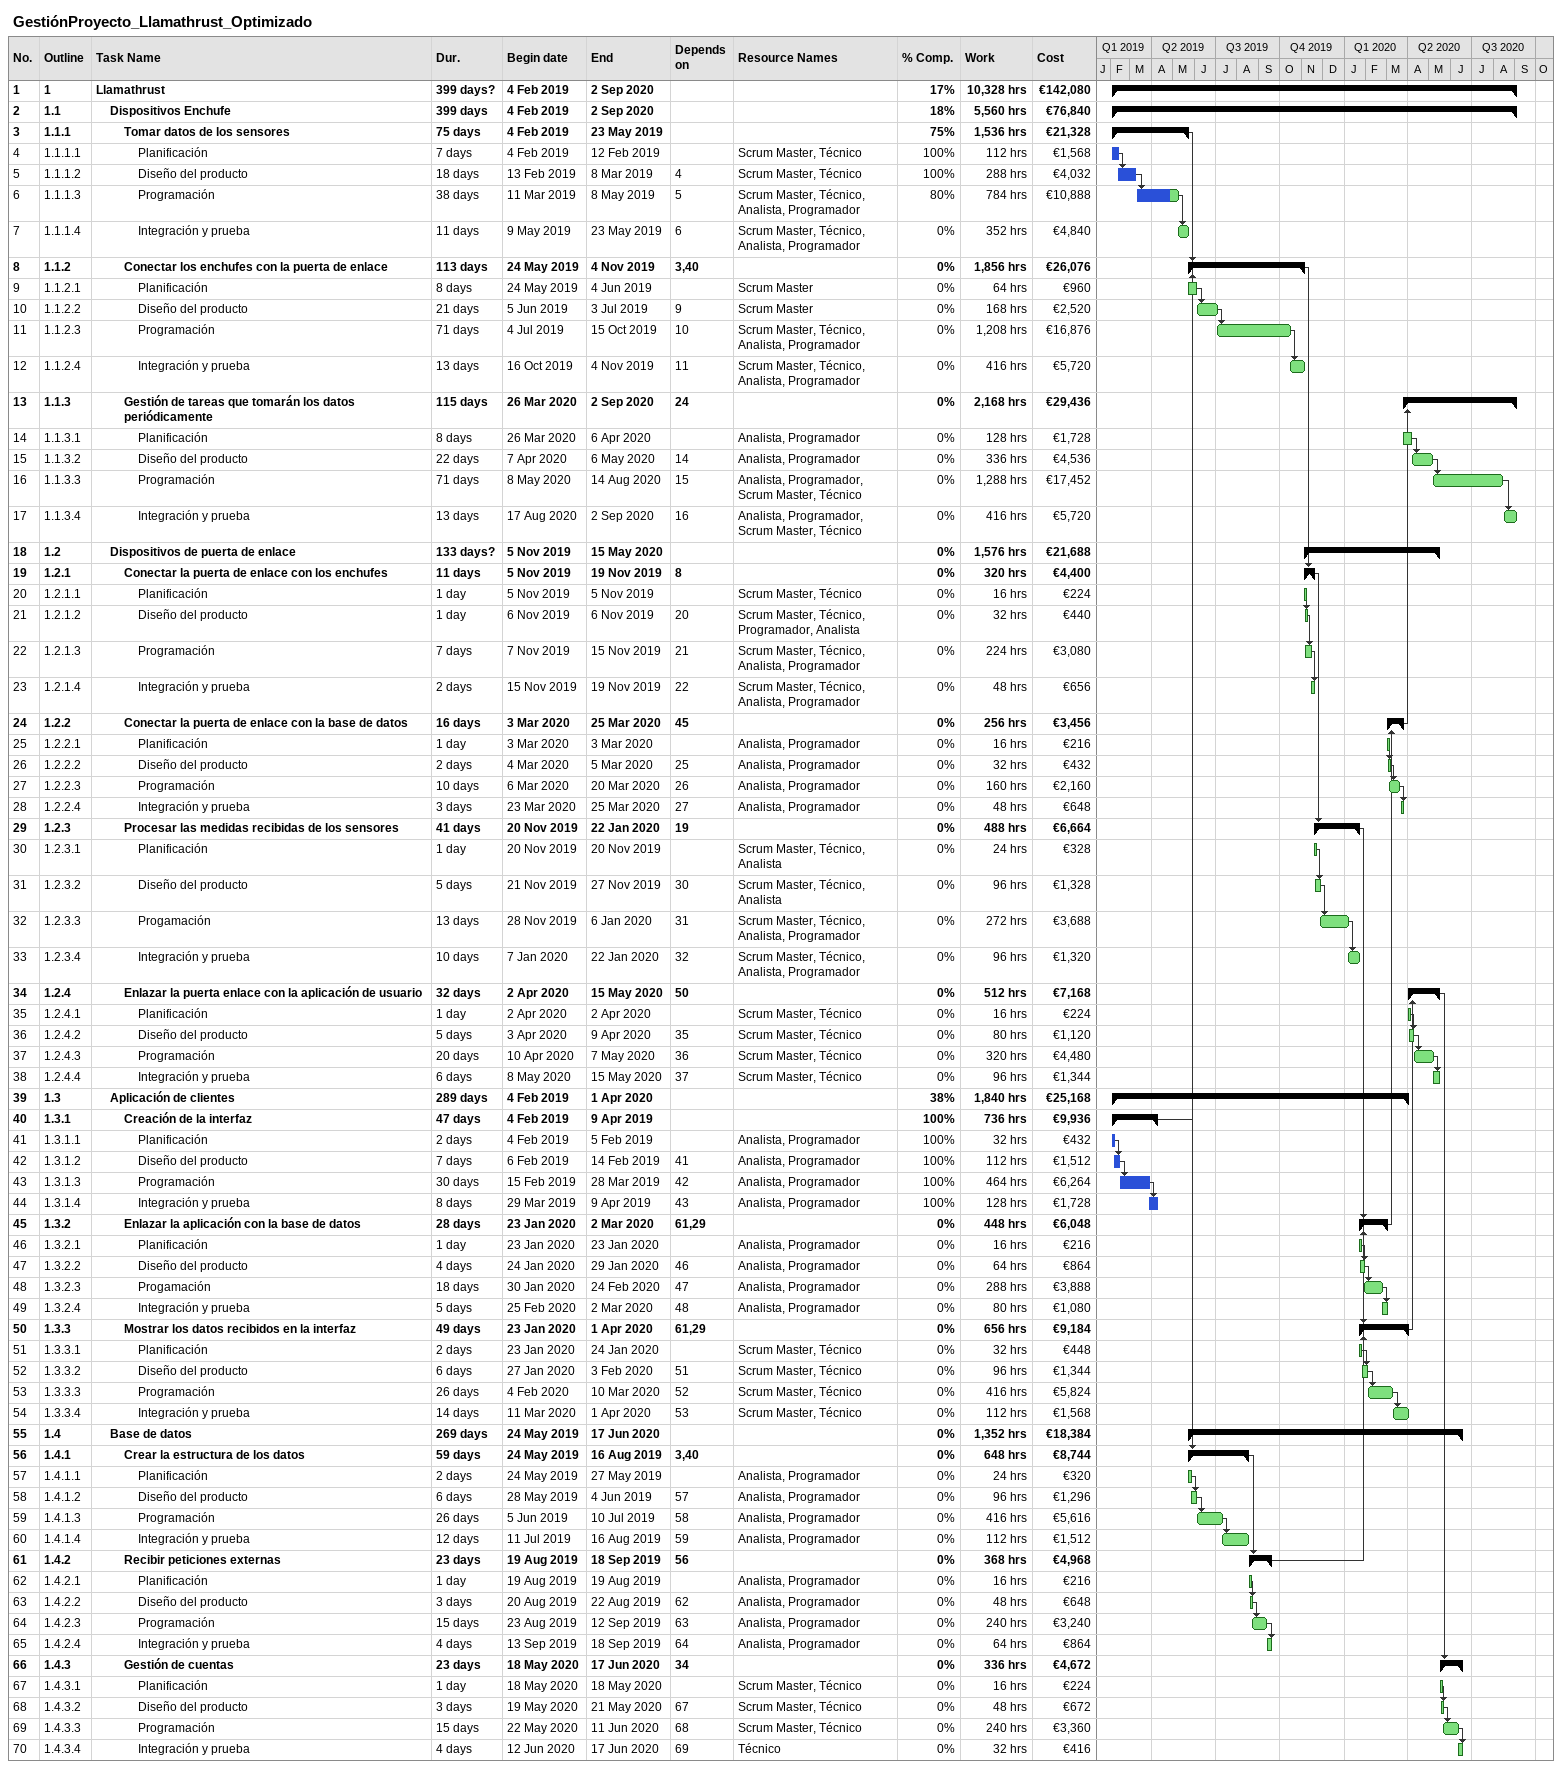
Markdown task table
GestiónProyecto_Llamathrust_Optimizado

| ID | WBS | Task | Duration | Start | Finish | Predecessors | Resources | % complete | Work (h) | Cost (€) |
|---|---|---|---|---|---|---|---|---|---|---|
| 1 | 1 | **Llamathrust** | 399d? | 2019-02-04 | 2020-09-02 |  |  | 17 | 10328 | 142080 |
| 2 | 1.1 | **Dispositivos Enchufe** | 399d | 2019-02-04 | 2020-09-02 |  |  | 18 | 5560 | 76840 |
| 3 | 1.1.1 | **Tomar datos de los sensores** | 75d | 2019-02-04 | 2019-05-23 |  |  | 75 | 1536 | 21328 |
| 4 | 1.1.1.1 | Planificación | 7d | 2019-02-04 | 2019-02-12 |  | Scrum Master, Técnico | 100 | 112 | 1568 |
| 5 | 1.1.1.2 | Diseño del producto | 18d | 2019-02-13 | 2019-03-08 | 4 | Scrum Master, Técnico | 100 | 288 | 4032 |
| 6 | 1.1.1.3 | Programación | 38d | 2019-03-11 | 2019-05-08 | 5 | Scrum Master, Técnico, Analista, Programador | 80 | 784 | 10888 |
| 7 | 1.1.1.4 | Integración y prueba | 11d | 2019-05-09 | 2019-05-23 | 6 | Scrum Master, Técnico, Analista, Programador | 0 | 352 | 4840 |
| 8 | 1.1.2 | **Conectar los enchufes con la puerta de enlace** | 113d | 2019-05-24 | 2019-11-04 | 3, 40 |  | 0 | 1856 | 26076 |
| 9 | 1.1.2.1 | Planificación | 8d | 2019-05-24 | 2019-06-04 |  | Scrum Master | 0 | 64 | 960 |
| 10 | 1.1.2.2 | Diseño del producto | 21d | 2019-06-05 | 2019-07-03 | 9 | Scrum Master | 0 | 168 | 2520 |
| 11 | 1.1.2.3 | Programación | 71d | 2019-07-04 | 2019-10-15 | 10 | Scrum Master, Técnico, Analista, Programador | 0 | 1208 | 16876 |
| 12 | 1.1.2.4 | Integración y prueba | 13d | 2019-10-16 | 2019-11-04 | 11 | Scrum Master, Técnico, Analista, Programador | 0 | 416 | 5720 |
| 13 | 1.1.3 | **Gestión de tareas que tomarán los datos periódicamente** | 115d | 2020-03-26 | 2020-09-02 | 24 |  | 0 | 2168 | 29436 |
| 14 | 1.1.3.1 | Planificación | 8d | 2020-03-26 | 2020-04-06 |  | Analista, Programador | 0 | 128 | 1728 |
| 15 | 1.1.3.2 | Diseño del producto | 22d | 2020-04-07 | 2020-05-06 | 14 | Analista, Programador | 0 | 336 | 4536 |
| 16 | 1.1.3.3 | Programación | 71d | 2020-05-08 | 2020-08-14 | 15 | Analista, Programador, Scrum Master, Técnico | 0 | 1288 | 17452 |
| 17 | 1.1.3.4 | Integración y prueba | 13d | 2020-08-17 | 2020-09-02 | 16 | Analista, Programador, Scrum Master, Técnico | 0 | 416 | 5720 |
| 18 | 1.2 | **Dispositivos de puerta de enlace** | 133d? | 2019-11-05 | 2020-05-15 |  |  | 0 | 1576 | 21688 |
| 19 | 1.2.1 | **Conectar la puerta de enlace con los enchufes** | 11d | 2019-11-05 | 2019-11-19 | 8 |  | 0 | 320 | 4400 |
| 20 | 1.2.1.1 | Planificación | 1d | 2019-11-05 | 2019-11-05 |  | Scrum Master, Técnico | 0 | 16 | 224 |
| 21 | 1.2.1.2 | Diseño del producto | 1d | 2019-11-06 | 2019-11-06 | 20 | Scrum Master, Técnico, Programador, Analista | 0 | 32 | 440 |
| 22 | 1.2.1.3 | Programación | 7d | 2019-11-07 | 2019-11-15 | 21 | Scrum Master, Técnico, Analista, Programador | 0 | 224 | 3080 |
| 23 | 1.2.1.4 | Integración y prueba | 2d | 2019-11-15 | 2019-11-19 | 22 | Scrum Master, Técnico, Analista, Programador | 0 | 48 | 656 |
| 24 | 1.2.2 | **Conectar la puerta de enlace con la base de datos** | 16d | 2020-03-03 | 2020-03-25 | 45 |  | 0 | 256 | 3456 |
| 25 | 1.2.2.1 | Planificación | 1d | 2020-03-03 | 2020-03-03 |  | Analista, Programador | 0 | 16 | 216 |
| 26 | 1.2.2.2 | Diseño del producto | 2d | 2020-03-04 | 2020-03-05 | 25 | Analista, Programador | 0 | 32 | 432 |
| 27 | 1.2.2.3 | Programación | 10d | 2020-03-06 | 2020-03-20 | 26 | Analista, Programador | 0 | 160 | 2160 |
| 28 | 1.2.2.4 | Integración y prueba | 3d | 2020-03-23 | 2020-03-25 | 27 | Analista, Programador | 0 | 48 | 648 |
| 29 | 1.2.3 | **Procesar las medidas recibidas de los sensores** | 41d | 2019-11-20 | 2020-01-22 | 19 |  | 0 | 488 | 6664 |
| 30 | 1.2.3.1 | Planificación | 1d | 2019-11-20 | 2019-11-20 |  | Scrum Master, Técnico, Analista | 0 | 24 | 328 |
| 31 | 1.2.3.2 | Diseño del producto | 5d | 2019-11-21 | 2019-11-27 | 30 | Scrum Master, Técnico, Analista | 0 | 96 | 1328 |
| 32 | 1.2.3.3 | Progamación | 13d | 2019-11-28 | 2020-01-06 | 31 | Scrum Master, Técnico, Analista, Programador | 0 | 272 | 3688 |
| 33 | 1.2.3.4 | Integración y prueba | 10d | 2020-01-07 | 2020-01-22 | 32 | Scrum Master, Técnico, Analista, Programador | 0 | 96 | 1320 |
| 34 | 1.2.4 | **Enlazar la puerta enlace con la aplicación de usuario** | 32d | 2020-04-02 | 2020-05-15 | 50 |  | 0 | 512 | 7168 |
| 35 | 1.2.4.1 | Planificación | 1d | 2020-04-02 | 2020-04-02 |  | Scrum Master, Técnico | 0 | 16 | 224 |
| 36 | 1.2.4.2 | Diseño del producto | 5d | 2020-04-03 | 2020-04-09 | 35 | Scrum Master, Técnico | 0 | 80 | 1120 |
| 37 | 1.2.4.3 | Programación | 20d | 2020-04-10 | 2020-05-07 | 36 | Scrum Master, Técnico | 0 | 320 | 4480 |
| 38 | 1.2.4.4 | Integración y prueba | 6d | 2020-05-08 | 2020-05-15 | 37 | Scrum Master, Técnico | 0 | 96 | 1344 |
| 39 | 1.3 | **Aplicación de clientes** | 289d | 2019-02-04 | 2020-04-01 |  |  | 38 | 1840 | 25168 |
| 40 | 1.3.1 | **Creación de la interfaz** | 47d | 2019-02-04 | 2019-04-09 |  |  | 100 | 736 | 9936 |
| 41 | 1.3.1.1 | Planificación | 2d | 2019-02-04 | 2019-02-05 |  | Analista, Programador | 100 | 32 | 432 |
| 42 | 1.3.1.2 | Diseño del producto | 7d | 2019-02-06 | 2019-02-14 | 41 | Analista, Programador | 100 | 112 | 1512 |
| 43 | 1.3.1.3 | Programación | 30d | 2019-02-15 | 2019-03-28 | 42 | Analista, Programador | 100 | 464 | 6264 |
| 44 | 1.3.1.4 | Integración y prueba | 8d | 2019-03-29 | 2019-04-09 | 43 | Analista, Programador | 100 | 128 | 1728 |
| 45 | 1.3.2 | **Enlazar la aplicación con la base de datos** | 28d | 2020-01-23 | 2020-03-02 | 61, 29 |  | 0 | 448 | 6048 |
| 46 | 1.3.2.1 | Planificación | 1d | 2020-01-23 | 2020-01-23 |  | Analista, Programador | 0 | 16 | 216 |
| 47 | 1.3.2.2 | Diseño del producto | 4d | 2020-01-24 | 2020-01-29 | 46 | Analista, Programador | 0 | 64 | 864 |
| 48 | 1.3.2.3 | Progamación | 18d | 2020-01-30 | 2020-02-24 | 47 | Analista, Programador | 0 | 288 | 3888 |
| 49 | 1.3.2.4 | Integración y prueba | 5d | 2020-02-25 | 2020-03-02 | 48 | Analista, Programador | 0 | 80 | 1080 |
| 50 | 1.3.3 | **Mostrar los datos recibidos en la interfaz** | 49d | 2020-01-23 | 2020-04-01 | 61, 29 |  | 0 | 656 | 9184 |
| 51 | 1.3.3.1 | Planificación | 2d | 2020-01-23 | 2020-01-24 |  | Scrum Master, Técnico | 0 | 32 | 448 |
| 52 | 1.3.3.2 | Diseño del producto | 6d | 2020-01-27 | 2020-02-03 | 51 | Scrum Master, Técnico | 0 | 96 | 1344 |
| 53 | 1.3.3.3 | Programación | 26d | 2020-02-04 | 2020-03-10 | 52 | Scrum Master, Técnico | 0 | 416 | 5824 |
| 54 | 1.3.3.4 | Integración y prueba | 14d | 2020-03-11 | 2020-04-01 | 53 | Scrum Master, Técnico | 0 | 112 | 1568 |
| 55 | 1.4 | **Base de datos** | 269d | 2019-05-24 | 2020-06-17 |  |  | 0 | 1352 | 18384 |
| 56 | 1.4.1 | **Crear la estructura de los datos** | 59d | 2019-05-24 | 2019-08-16 | 3, 40 |  | 0 | 648 | 8744 |
| 57 | 1.4.1.1 | Planificación | 2d | 2019-05-24 | 2019-05-27 |  | Analista, Programador | 0 | 24 | 320 |
| 58 | 1.4.1.2 | Diseño del producto | 6d | 2019-05-28 | 2019-06-04 | 57 | Analista, Programador | 0 | 96 | 1296 |
| 59 | 1.4.1.3 | Programación | 26d | 2019-06-05 | 2019-07-10 | 58 | Analista, Programador | 0 | 416 | 5616 |
| 60 | 1.4.1.4 | Integración y prueba | 12d | 2019-07-11 | 2019-08-16 | 59 | Analista, Programador | 0 | 112 | 1512 |
| 61 | 1.4.2 | **Recibir peticiones externas** | 23d | 2019-08-19 | 2019-09-18 | 56 |  | 0 | 368 | 4968 |
| 62 | 1.4.2.1 | Planificación | 1d | 2019-08-19 | 2019-08-19 |  | Analista, Programador | 0 | 16 | 216 |
| 63 | 1.4.2.2 | Diseño del producto | 3d | 2019-08-20 | 2019-08-22 | 62 | Analista, Programador | 0 | 48 | 648 |
| 64 | 1.4.2.3 | Programación | 15d | 2019-08-23 | 2019-09-12 | 63 | Analista, Programador | 0 | 240 | 3240 |
| 65 | 1.4.2.4 | Integración y prueba | 4d | 2019-09-13 | 2019-09-18 | 64 | Analista, Programador | 0 | 64 | 864 |
| 66 | 1.4.3 | **Gestión de cuentas** | 23d | 2020-05-18 | 2020-06-17 | 34 |  | 0 | 336 | 4672 |
| 67 | 1.4.3.1 | Planificación | 1d | 2020-05-18 | 2020-05-18 |  | Scrum Master, Técnico | 0 | 16 | 224 |
| 68 | 1.4.3.2 | Diseño del producto | 3d | 2020-05-19 | 2020-05-21 | 67 | Scrum Master, Técnico | 0 | 48 | 672 |
| 69 | 1.4.3.3 | Programación | 15d | 2020-05-22 | 2020-06-11 | 68 | Scrum Master, Técnico | 0 | 240 | 3360 |
| 70 | 1.4.3.4 | Integración y prueba | 4d | 2020-06-12 | 2020-06-17 | 69 | Técnico | 0 | 32 | 416 |
